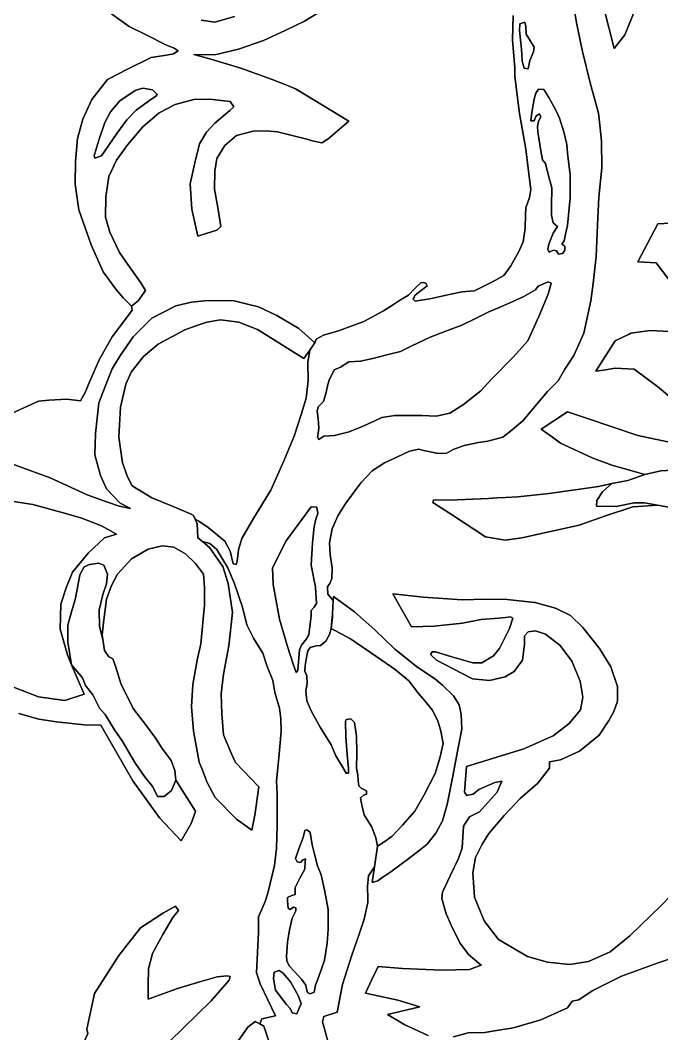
# Model space of a CAD drawing. Header units: inches. Extents: x 288635 to 1232953, y 676945 to 1655780.
# Drawn here: x 442772 to 457229, y 1114333 to 1137192 of the extents above; entities that cross this region are included whole.
import ezdxf

# ---------------------------------------------------------------- set-up
doc = ezdxf.new("R2010")
doc.units = ezdxf.units.IN
doc.header["$MEASUREMENT"] = 0
doc.layers.add('Images', color=7, linetype='Continuous')
picture_1 = doc.add_image_def('image9.jpg', size_in_pixel=(2577, 3745))

msp = doc.modelspace()

# ---------------------------------------------------------------- linework, layer by layer
at = {"color": 1, "ltscale": 3}
for points in [[(455187.6632, 1137856.3475), (455314.6634, 1137094.346), (455445.897, 1136484.7447), (455619.464, 1135782.01), (455805.7311, 1135096.2086), (455843.8311, 1134761.7746), (455869.2312, 1134461.2074), (455881.9312, 1133864.3062), (455814.1977, 1133203.9048), (455784.5643, 1132568.9036), (455754.931, 1131861.9355), (455687.1975, 1131256.5676), (455632.164, 1130862.8668), (455471.2971, 1130130.4987), (455246.9299, 1129630.9644), (455047.9629, 1129321.9304), (454891.3292, 1129059.4632), (454654.2621, 1128818.1627), (454417.1949, 1128534.5288), (454108.161, 1128166.2281), (453858.3938, 1127950.3277), (453650.9601, 1127789.4607), (453312.2927, 1127696.3272), (453096.3923, 1127666.6938), (452778.8917, 1127603.1936), (452529.1245, 1127510.0601), (452368.2575, 1127421.16), (452156.5904, 1127429.6266), (451860.2565, 1127488.8934), (451754.423, 1127514.2935), (451546.9892, 1127476.1934), (451254.8886, 1127340.7265), (450983.9547, 1127209.4929), (450700.3208, 1127027.4592), (450454.787, 1126764.992), (450299.9614, 1126559.0796), (450096.761, 1126279.679), (449928.4856, 1126016.1535), (449798.3104, 1125724.0529), (449744.3353, 1125403.3773), (449753.8603, 1125139.8517), (449798.3104, 1124835.0511), (449791.9603, 1124603.2757), (449747.5103, 1124488.9754), (449696.7102, 1124412.7753), (449703.0602, 1124250.85), (449825.1487, 1124104.7278), (449810.2792, 1123807.3371), (449778.7392, 1123476.2575), (449744.3353, 1123339.6231), (449661.7851, 1123184.0478), (449537.9598, 1123091.9726), (449439.5346, 1123082.4476), (449303.0094, 1123044.3476), (449255.3843, 1122971.3224), (449223.6342, 1122818.9221), (449195.0592, 1122637.9467), (449188.7091, 1122507.7715), (449233.1592, 1122402.9963), (449239.5092, 1122234.7209), (449204.5842, 1122063.2706), (449229.9842, 1121837.8451), (449334.7594, 1121599.7197), (449528.4348, 1121247.294), (449776.0853, 1120847.2432), (449884.0355, 1120599.5927), (450032.0806, 1120355.7538), (450114.7527, 1120210.5486), (450168.9394, 1120207.1619), (450167.2461, 1120315.5354), (450140.1527, 1120632.1894), (450106.921, 1121029.3827), (450101.6293, 1121378.6334), (450117.5043, 1121418.321), (450218.0462, 1121436.8418), (450302.713, 1121354.8208), (450347.6923, 1121045.2577), (450358.2756, 1120651.0278), (450352.984, 1120325.5896), (450382.0882, 1120169.4851), (450390.0257, 1120037.1932), (450401.3892, 1119923.5282), (450452.3617, 1119869.3412), (450576.1869, 1119809.0161), (450573.0119, 1119739.1659), (450509.5118, 1119716.9409), (450442.8367, 1119650.2658), (450452.3617, 1119564.5406), (450474.5867, 1119456.5904), (450525.3868, 1119269.265), (450693.8677, 1118989.6253), (450787.0012, 1118748.3248), (450820.1413, 1118563.8877), (450753.1821, 1118095.1738), (450617.6676, 1117893.1898), (450600.7342, 1117656.1226), (450604.1279, 1117364.2645), (450604.9675, 1117292.0552), (450524.534, 1116919.5212), (450401.7671, 1116555.4538), (450240.9001, 1116102.4862), (450037.6997, 1115446.3182), (449914.9328, 1114815.5503), (449614.3656, 1114718.1834), (449584.7322, 1114599.6499), (449639.7656, 1114392.2161), (449724.4324, 1114074.7155)], [(448421.1169, 1114028.4086), (448257.5713, 1114502.5641), (448168.5095, 1114553.0324), (448217.3628, 1114671.6167), (448522.1634, 1114739.3501), (448175.0293, 1115459.0182), (448094.5958, 1115708.7854), (448136.9293, 1116623.1872), (448141.1626, 1116966.0879), (448289.3296, 1117317.4553), (448352.8297, 1117503.7223), (448500.9967, 1118130.2569), (448543.3301, 1118507.0243), (448560.0579, 1119034.3145), (448560.0579, 1119281.965), (448560.0579, 1119732.8159), (448544.1829, 1120037.6165), (448598.158, 1120558.3176), (448652.1331, 1121152.0438), (448645.7831, 1121437.7943), (448617.208, 1121679.0948), (448512.4328, 1122031.5205), (448461.6327, 1122301.3961), (448334.6324, 1122618.8967), (448236.2072, 1122914.1723), (448026.6568, 1123253.898), (447877.4315, 1123552.3486), (447779.0063, 1123955.5744), (447594.856, 1124501.6755), (447439.2806, 1124857.2762), (447277.3553, 1125127.1517), (447197.9802, 1125250.977), (447045.5799, 1125387.5022), (446877.0858, 1125433.655), (446776.319, 1125517.1781), (446761.079, 1125837.2187), (446715.8965, 1125935.5571), (446794.7544, 1125895.5033), (447006.0246, 1125747.3363), (447381.7337, 1125445.7107), (447503.4422, 1125218.1686), (447566.9424, 1124932.418), (447635.7342, 1124916.543), (447656.9009, 1124990.6264), (447688.6509, 1125249.9186), (447762.7344, 1125503.9191), (448032.61, 1125969.5867), (448418.9024, 1126594.0047), (448719.1169, 1127268.7596), (448947.7173, 1127810.6274), (449112.8177, 1128322.8618), (449214.4179, 1128665.7624), (449260.9846, 1129067.9299), (449252.518, 1129470.0974), (449296.0002, 1129750.4139), (449412.8443, 1129916.4669), (449438.785, 1129999.2651), (449608.1187, 1130088.1653), (449946.786, 1130185.5321), (450514.0538, 1130397.1992), (450954.3214, 1130638.4997), (451161.7551, 1130765.5), (451342.5541, 1130882.7988), (451525.1169, 1130988.6324), (451678.5756, 1131155.3202), (451802.93, 1131266.4454), (451855.8468, 1131274.3829), (451911.4094, 1131258.5079), (451943.1594, 1131200.2995), (451747.3674, 1131054.7783), (451662.7005, 1130980.6948), (451625.6588, 1130901.3197), (451673.2839, 1130853.6946), (451810.0116, 1130879.7342), (452004.1901, 1130905.2003), (452474.0911, 1131011.0338), (452728.0916, 1131066.0672), (453006.7866, 1131086.5284), (453411.5999, 1131290.258), (453673.5379, 1131438.4249), (453828.7604, 1131650.2684), (453998.0941, 1131959.3024), (454108.161, 1132192.1362), (454154.7278, 1132496.9368), (454158.9611, 1132801.7374), (454163.1944, 1132958.371), (454252.0946, 1133191.2048), (454277.4947, 1133373.2385), (454222.4612, 1133847.3728), (454163.1944, 1134283.407), (454023.4942, 1135087.742), (453921.894, 1135925.9436), (453917.6606, 1136112.2107), (453866.8605, 1136751.4453), (453883.7939, 1137297.5464)]]:
    msp.add_lwpolyline(points, dxfattribs=at)
at = {"color": 1}
for points in [[(449724.4324, 1114074.7155), (449639.7656, 1114392.2161), (449584.7322, 1114599.6499), (449614.3656, 1114718.1834), (449914.9328, 1114815.5503), (450037.6997, 1115446.3182), (450240.9001, 1116102.4862), (450401.7671, 1116555.4538), (450524.534, 1116919.5212), (450604.9675, 1117292.0552), (450604.1279, 1117364.2645), (450600.7342, 1117656.1226), (450617.6676, 1117893.1898), (450753.1821, 1118095.1738), (450703.301, 1117746.0061), (450830.3013, 1117781.5661), (450921.7415, 1117852.6863), (451124.9419, 1117984.7666), (451531.3427, 1118284.4872), (451795.5032, 1118487.6876), (451942.8235, 1118609.6078), (452140.9439, 1118858.5283), (452288.2642, 1119137.9289), (452394.9444, 1119503.6896), (452521.9447, 1120143.7709), (452628.6249, 1120707.652), (452720.0651, 1121205.493), (452709.905, 1121530.6136), (452664.185, 1121754.1341), (452532.1047, 1121952.2545), (452290.0276, 1122193.052), (452110.4638, 1122348.4953), (451734.5431, 1122592.3358), (451216.5083, 1123009.776), (450764.2612, 1123440.6975), (450307.0602, 1123847.0983), (449829.5393, 1124192.539), (449825.1487, 1124104.7278), (449703.0602, 1124250.85), (449696.7102, 1124412.7753), (449747.5103, 1124488.9754), (449791.9603, 1124603.2757), (449798.3104, 1124835.0511), (449753.8603, 1125139.8517), (449744.3353, 1125403.3773), (449798.3104, 1125724.0529), (449928.4856, 1126016.1535), (450096.761, 1126279.679), (450299.9614, 1126559.0796), (450454.787, 1126764.992), (450700.3208, 1127027.4592), (450983.9547, 1127209.4929), (451254.8886, 1127340.7265), (451546.9892, 1127476.1934), (451754.423, 1127514.2935), (451860.2565, 1127488.8934), (452156.5904, 1127429.6266), (452368.2575, 1127421.16), (452529.1245, 1127510.0601), (452778.8917, 1127603.1936), (453096.3923, 1127666.6938), (453312.2927, 1127696.3272), (453650.9601, 1127789.4607), (453858.3938, 1127950.3277), (454108.161, 1128166.2281), (454417.1949, 1128534.5288), (454654.2621, 1128818.1627), (454891.3292, 1129059.4632), (455047.9629, 1129321.9304), (455246.9299, 1129630.9644), (455471.2971, 1130130.4987), (455632.164, 1130862.8668), (455687.1975, 1131256.5676), (455754.931, 1131861.9355), (455784.5643, 1132568.9036), (455814.1977, 1133203.9048), (455881.9312, 1133864.3062), (455869.2312, 1134461.2074), (455843.8311, 1134761.7746), (455805.7311, 1135096.2086), (455619.464, 1135782.01), (455445.897, 1136484.7447), (455314.6634, 1137094.346), (455187.6632, 1137856.3475)], [(444616.4167, 1137484.9144), (445226.018, 1137053.1135), (445607.0187, 1136860.0731), (446048.9796, 1136636.5527), (446241.2545, 1136564.4496), (446333.4602, 1136499.3924), (446226.78, 1136433.3523), (446068.7038, 1136408.0601), (445718.779, 1136352.0721), (445139.6578, 1136067.5915), (445014.5678, 1136001.088), (444738.337, 1135854.2311), (444382.7363, 1135402.1102), (444184.6159, 1134960.1493), (444057.6156, 1134523.2684), (444030.3306, 1134178.7951), (444016.9755, 1134010.1874), (444011.8955, 1133497.1064), (444093.1757, 1132917.9852), (444367.4962, 1132125.5036), (444389.4216, 1132077.1864), (444490.8803, 1131853.6017), (444641.8168, 1131520.9824), (444925.0408, 1131124.4689), (445092.7875, 1130929.4744), (445281.8981, 1130743.7409), (445292.0581, 1130652.3007), (445073.6177, 1130362.7401), (444845.0172, 1130052.8595), (444560.5366, 1129544.8585), (444337.0162, 1129052.0975), (444230.336, 1128798.097), (444128.7358, 1128610.1366), (443823.8806, 1128644.2418), (443412.3998, 1128623.9218), (443178.7193, 1128603.6017), (442426.8778, 1128253.081)], [(449617.8984, 1137445.8971), (449175.9375, 1137171.5765), (448739.0567, 1136958.2161), (448256.4557, 1136734.6956), (447692.5746, 1136536.5752), (447154.0935, 1136409.575), (446680.5574, 1136423.3673), (447066.04, 1136316.4415), (447741.6813, 1136108.1611), (448447.8027, 1135859.2406), (448760.2479, 1135731.8358), (448971.0438, 1135645.8801), (449163.8218, 1135528.7492), (450175.0062, 1134914.3587), (449702.5653, 1134513.0379), (449570.485, 1134426.6777), (449352.0446, 1134472.3978), (449228.9492, 1134508.9206), (448569.723, 1134675.5982), (448305.5625, 1134700.9982), (448021.0819, 1134690.8382), (447645.1611, 1134594.318), (447381.0006, 1134370.7976), (447203.2003, 1134071.077), (447157.4802, 1133786.5964), (447147.3201, 1133385.2756), (447223.5203, 1132968.7148), (447289.5604, 1132541.9939), (447198.1202, 1132455.6338), (446959.3598, 1132379.4336), (446776.4794, 1132323.5535), (446639.3191, 1132928.0747), (446603.7591, 1133502.1158), (446705.3593, 1133979.6368), (446812.0395, 1134401.2776), (446969.5198, 1134665.4382), (447157.4802, 1134868.6386), (447497.8408, 1135153.1191), (447584.201, 1135239.4793), (447502.9209, 1135356.3196), (447233.6803, 1135391.8796), (447045.7199, 1135412.1997), (446679.9592, 1135402.0396), (446263.3984, 1135290.2794), (445902.7177, 1135102.319), (445531.8769, 1134787.3584), (445196.5962, 1134391.1176), (444937.5157, 1134035.5169), (444764.7954, 1133669.7562), (444698.7552, 1133212.5553), (444688.5952, 1132750.2743), (444790.1954, 1132414.9937), (445008.6359, 1131952.7127), (445140.7161, 1131754.5924), (445486.1568, 1131266.9114), (445592.837, 1131094.191), (445425.1967, 1130860.5106), (445281.8981, 1130743.7409), (445092.7875, 1130929.4744), (444925.0408, 1131124.4689), (444641.8168, 1131520.9824), (444490.8803, 1131853.6017), (444389.4216, 1132077.1864), (444367.4962, 1132125.5036), (444093.1757, 1132917.9852), (444011.8955, 1133497.1064), (444016.9755, 1134010.1874), (444030.3306, 1134178.7951), (444057.6156, 1134523.2684), (444184.6159, 1134960.1493), (444382.7363, 1135402.1102), (444738.337, 1135854.2311), (445014.5678, 1136001.088), (445139.6578, 1136067.5915), (445718.779, 1136352.0721), (446068.7038, 1136408.0601), (446226.78, 1136433.3523), (446333.4602, 1136499.3924), (446241.2545, 1136564.4496), (446048.9796, 1136636.5527), (445607.0187, 1136860.0731), (445226.018, 1137053.1135), (444616.4167, 1137484.9144)], [(456710.0993, 1137638.107), (456395.1386, 1136865.9454), (456157.2601, 1136553.7761), (455927.7777, 1137475.5466)], [(455927.7777, 1137475.5466), (456157.2601, 1136553.7761), (456395.1386, 1136865.9454), (456710.0993, 1137638.107)], [(442426.8778, 1128253.081), (443178.7193, 1128603.6017), (443412.3998, 1128623.9218), (443823.8806, 1128644.2418), (444128.7358, 1128610.1366), (444230.336, 1128798.097), (444337.0162, 1129052.0975), (444560.5366, 1129544.8585), (444845.0172, 1130052.8595), (445073.6177, 1130362.7401), (445292.0581, 1130652.3007), (445281.8981, 1130743.7409), (445425.1967, 1130860.5106), (445592.837, 1131094.191), (445486.1568, 1131266.9114), (445140.7161, 1131754.5924), (445008.6359, 1131952.7127), (444790.1954, 1132414.9937), (444688.5952, 1132750.2743), (444698.7552, 1133212.5553), (444764.7954, 1133669.7562), (444937.5157, 1134035.5169), (445196.5962, 1134391.1176), (445531.8769, 1134787.3584), (445902.7177, 1135102.319), (446263.3984, 1135290.2794), (446679.9592, 1135402.0396), (447045.7199, 1135412.1997), (447233.6803, 1135391.8796), (447502.9209, 1135356.3196), (447584.201, 1135239.4793), (447497.8408, 1135153.1191), (447157.4802, 1134868.6386), (446969.5198, 1134665.4382), (446812.0395, 1134401.2776), (446705.3593, 1133979.6368), (446603.7591, 1133502.1158), (446639.3191, 1132928.0747), (446776.4794, 1132323.5535), (446959.3598, 1132379.4336), (447198.1202, 1132455.6338), (447289.5604, 1132541.9939), (447223.5203, 1132968.7148), (447147.3201, 1133385.2756), (447157.4802, 1133786.5964), (447203.2003, 1134071.077), (447381.0006, 1134370.7976), (447645.1611, 1134594.318), (448021.0819, 1134690.8382), (448305.5625, 1134700.9982), (448569.723, 1134675.5982), (449228.9492, 1134508.9206), (449352.0446, 1134472.3978), (449570.485, 1134426.6777), (449702.5653, 1134513.0379), (450175.0062, 1134914.3587), (449163.8218, 1135528.7492), (448971.0438, 1135645.8801), (448760.2479, 1135731.8358), (448447.8027, 1135859.2406), (447741.6813, 1136108.1611), (447066.04, 1136316.4415), (446680.5574, 1136423.3673), (447154.0935, 1136409.575), (447692.5746, 1136536.5752), (448256.4557, 1136734.6956), (448739.0567, 1136958.2161), (449175.9375, 1137171.5765), (449617.8984, 1137445.8971)], [(453883.7939, 1137297.5464), (453866.8605, 1136751.4453), (453917.6606, 1136112.2107), (453921.894, 1135925.9436), (454023.4942, 1135087.742), (454163.1944, 1134283.407), (454222.4612, 1133847.3728), (454277.4947, 1133373.2385), (454252.0946, 1133191.2048), (454163.1944, 1132958.371), (454158.9611, 1132801.7374), (454154.7278, 1132496.9368), (454108.161, 1132192.1362), (453998.0941, 1131959.3024), (453828.7604, 1131650.2684), (453673.5379, 1131438.4249), (453411.5999, 1131290.258), (453006.7866, 1131086.5284), (452728.0916, 1131066.0672), (452474.0911, 1131011.0338), (452004.1901, 1130905.2003), (451810.0116, 1130879.7342), (451673.2839, 1130853.6946), (451625.6588, 1130901.3197), (451662.7005, 1130980.6948), (451747.3674, 1131054.7783), (451943.1594, 1131200.2995), (451911.4094, 1131258.5079), (451855.8468, 1131274.3829), (451802.93, 1131266.4454), (451678.5756, 1131155.3202), (451525.1169, 1130988.6324), (451342.5541, 1130882.7988), (451161.7551, 1130765.5), (450954.3214, 1130638.4997), (450514.0538, 1130397.1992), (449946.786, 1130185.5321), (449608.1187, 1130088.1653), (449438.785, 1129999.2651), (449412.8443, 1129916.4669), (449047.0836, 1130241.5875), (448554.3226, 1130531.1481), (448142.8417, 1130729.2685), (447982.6827, 1130768.9409), (447589.1206, 1130866.4288), (446999.8395, 1130871.5088), (446634.0787, 1130830.8687), (446278.478, 1130749.5885), (445739.9969, 1130475.268), (445313.2761, 1130053.6271), (445028.7955, 1129637.0663), (444840.8351, 1129327.1857), (444734.1549, 1129063.0252), (444541.1145, 1128565.1842), (444464.9144, 1127874.3028), (444454.7544, 1127391.7018), (444581.7546, 1126924.3409), (444713.8349, 1126619.5403), (445023.7155, 1126299.4996), (445255.4127, 1126178.4638), (445002.443, 1126231.237), (444758.6025, 1126312.5172), (444276.0015, 1126490.3175), (443442.8798, 1126871.3183), (442497.998, 1127216.759)], [(446849.2929, 1137191.8966), (447159.1735, 1137146.1765), (447601.1344, 1137278.2567)], [(447601.1344, 1137278.2567), (447159.1735, 1137146.1765), (446849.2929, 1137191.8966)], [(457512.2707, 1131187.4997), (457107.1859, 1131718.7329), (456689.7792, 1131745.2952), (457141.9001, 1132598.7369), (457863.2616, 1132639.377)], [(457863.2616, 1132639.377), (457141.9001, 1132598.7369), (456689.7792, 1131745.2952), (457107.1859, 1131718.7329), (457512.2707, 1131187.4997)], [(442497.998, 1127216.759), (443442.8798, 1126871.3183), (444276.0015, 1126490.3175), (444758.6025, 1126312.5172), (445002.443, 1126231.237), (445255.4127, 1126178.4638), (445023.7155, 1126299.4996), (444713.8349, 1126619.5403), (444581.7546, 1126924.3409), (444454.7544, 1127391.7018), (444464.9144, 1127874.3028), (444541.1145, 1128565.1842), (444734.1549, 1129063.0252), (444840.8351, 1129327.1857), (445028.7955, 1129637.0663), (445313.2761, 1130053.6271), (445739.9969, 1130475.268), (446278.478, 1130749.5885), (446634.0787, 1130830.8687), (446999.8395, 1130871.5088), (447589.1206, 1130866.4288), (447982.6827, 1130768.9409), (448142.8417, 1130729.2685), (448554.3226, 1130531.1481), (449047.0836, 1130241.5875), (449412.8443, 1129916.4669), (449296.0002, 1129750.4139), (449165.4367, 1129564.8635), (448117.4417, 1130216.1875), (447980.9089, 1130269.4686), (447700.8809, 1130378.7478), (447284.32, 1130434.6279), (446974.4394, 1130383.8278), (446725.5189, 1130302.5476), (446481.6784, 1130206.0275), (445877.1572, 1129885.9868), (445552.0366, 1129606.5863), (445272.636, 1129256.0656), (445150.7158, 1128986.825), (445033.8755, 1128463.584), (444993.2354, 1127787.9426), (445074.5156, 1127208.8215), (445186.2758, 1126893.8608), (445292.956, 1126690.6604), (445734.9169, 1126416.3399), (446217.5179, 1126223.2995), (446621.6441, 1126048.1781), (446674.7188, 1126025.1791), (446715.8965, 1125935.5571), (446761.079, 1125837.2187), (446776.319, 1125517.1781), (446877.0858, 1125433.655), (447038.7509, 1125299.6549), (447333.3915, 1124872.934), (447460.3918, 1124486.8532), (447558.2927, 1123836.8199), (447475.6318, 1123079.6904), (447353.7116, 1122439.6091), (447297.8314, 1122002.7283), (447313.0715, 1121550.6074), (447348.6315, 1121073.0864), (447534.7443, 1120649.163), (447622.9521, 1120448.2452), (448151.2732, 1119899.6041), (448059.833, 1119259.5228), (447988.7128, 1118924.2421), (447648.3521, 1119173.1626), (447165.7512, 1119660.8436), (446982.8708, 1120001.2043), (446859.9869, 1120317.1915), (446805.0705, 1120458.4052), (446678.0702, 1121154.3666), (446632.3501, 1121708.0877), (446662.8302, 1122211.0087), (446759.3504, 1122759.6498), (446840.6305, 1123130.4905), (446920.9298, 1123999.1798), (446926.9907, 1124105.8525), (446921.9107, 1124395.4131), (446901.5907, 1124695.1337), (446723.7903, 1124938.9741), (446495.1898, 1125157.4146), (446231.0293, 1125304.7349), (445971.9488, 1125335.2149), (445656.9882, 1125259.0148), (445281.0674, 1125040.5743), (444966.1068, 1124700.2137), (444823.8665, 1124441.1331), (444717.1863, 1124131.2525), (444651.1462, 1123668.9716), (444620.6661, 1123328.6109), (444634.6821, 1123226.186), (444558.0076, 1123516.5907), (444552.9276, 1123887.4315), (444629.1277, 1124243.0322), (444715.4879, 1124476.7126), (444740.888, 1124695.1531), (444654.5278, 1124903.4335), (444542.7676, 1124944.0736), (444334.4871, 1124918.6735), (444212.5669, 1124862.7934), (444116.0467, 1124684.9931), (444050.0066, 1124354.7924), (444009.3665, 1124126.1919), (443928.0863, 1123851.8714), (443841.7262, 1123547.0708), (443846.8062, 1123160.99), (443929.439, 1122650.0144), (443929.439, 1122650.0144), (443833.2645, 1122876.49), (443670.7042, 1123460.6912), (443685.9442, 1124024.5723), (443807.8645, 1124390.333), (443945.0247, 1124740.8537), (444300.6254, 1125172.6546), (444666.3862, 1125518.0953), (444941.4828, 1125601.3157), (444601.1222, 1125789.2761), (444133.7612, 1125967.0765), (443686.7203, 1126094.0767), (443056.7991, 1126271.8771), (442477.6779, 1126358.2373)], [(457731.7105, 1128426.7785), (457130.1757, 1128932.4847), (456605.6416, 1129320.0137), (456178.074, 1129341.1804), (455916.3741, 1129300.1294), (455746.2732, 1129273.4469), (456182.3074, 1129963.4816), (456492.27, 1130112.8612), (456533.6747, 1130132.8153), (456965.4756, 1130196.3154), (457405.7432, 1130175.1487)], [(457405.7432, 1130175.1487), (456965.4756, 1130196.3154), (456533.6747, 1130132.8153), (456492.27, 1130112.8612), (456182.3074, 1129963.4816), (455746.2732, 1129273.4469), (455916.3741, 1129300.1294), (456178.074, 1129341.1804), (456605.6416, 1129320.0137), (457130.1757, 1128932.4847), (457731.7105, 1128426.7785)], [(457902.4522, 1127569.0786), (456688.3298, 1127823.0791), (455530.9197, 1128213.8446), (455108.4466, 1128356.4802), (454509.0054, 1127970.3994), (454764.0261, 1127786.5473), (454945.8863, 1127655.4388), (455662.1678, 1127320.1581), (456104.1286, 1127157.5978), (456688.3298, 1126995.0375), (456850.8901, 1126949.3174), (456461.6241, 1126814.4675), (456106.2108, 1126740.0787), (455806.3028, 1126677.3073), (454688.7006, 1126514.7469), (453987.6592, 1126443.6268), (453708.7959, 1126428.7257), (453521.2547, 1126418.7044), (453322.1779, 1126408.0667), (452448.4161, 1126367.4266), (452086.7162, 1126372.3144), (452072.4954, 1126311.5465), (452448.4161, 1126072.7861), (453256.1377, 1125539.385), (453698.0986, 1125463.1848), (454079.0994, 1125519.0649), (455369.422, 1125803.5455), (455958.7031, 1126016.9059), (456578.4644, 1126220.1063), (457137.2655, 1126255.6664), (457551.3117, 1126178.3171)], [(457465.5714, 1127040.7576), (457211.5708, 1127025.5175), (456850.8901, 1126949.3174), (456688.3298, 1126995.0375), (456104.1286, 1127157.5978), (455662.1678, 1127320.1581), (454945.8863, 1127655.4388), (454764.0261, 1127786.5473), (454509.0054, 1127970.3994), (455108.4466, 1128356.4802), (455530.9197, 1128213.8446), (456688.3298, 1127823.0791), (457902.4522, 1127569.0786)], [(457551.3117, 1126178.3171), (457137.2655, 1126255.6664), (456843.5712, 1126303.5231), (456609.8907, 1126308.6031), (456203.4899, 1126227.323), (455761.529, 1126232.403), (455766.609, 1126359.4032), (455893.6093, 1126552.4436), (456106.2108, 1126740.0787), (456461.6241, 1126814.4675), (456850.8901, 1126949.3174), (457211.5708, 1127025.5175), (457465.5714, 1127040.7576)], [(442477.6779, 1126358.2373), (443056.7991, 1126271.8771), (443686.7203, 1126094.0767), (444133.7612, 1125967.0765), (444601.1222, 1125789.2761), (444941.4828, 1125601.3157), (444666.3862, 1125518.0953), (444300.6254, 1125172.6546), (443945.0247, 1124740.8537), (443807.8645, 1124390.333), (443685.9442, 1124024.5723), (443670.7042, 1123460.6912), (443833.2645, 1122876.49), (443929.439, 1122650.0144), (444209.9614, 1121989.4285), (444209.9614, 1121989.4285), (443778.1605, 1121852.2682), (443183.7993, 1121933.5484), (442579.2781, 1122162.1489)], [(442736.7584, 1121557.6277), (443188.8793, 1121430.6274), (443590.2001, 1121369.6673), (444215.0414, 1121298.5471), (444585.8821, 1121293.4671), (445311.5475, 1120036.7643), (445905.9087, 1119203.6427), (446398.6696, 1118685.4816), (446632.3501, 1119086.8024), (446723.7903, 1119356.043), (446281.0139, 1120054.4429), (446254.731, 1120270.4642), (446173.4508, 1120499.0647), (445970.2504, 1120768.3052), (445822.9301, 1120991.8257), (445594.3297, 1121306.7863), (445314.9291, 1121667.467), (445035.5285, 1122231.3482), (444923.7683, 1122602.1889), (444857.7282, 1122790.1493), (444766.288, 1122830.7894), (444668.3702, 1122980.0039), (444634.6821, 1123226.186), (444620.6661, 1123328.6109), (444651.1462, 1123668.9716), (444717.1863, 1124131.2525), (444823.8665, 1124441.1331), (444966.1068, 1124700.2137), (445281.0674, 1125040.5743), (445656.9882, 1125259.0148), (445971.9488, 1125335.2149), (446231.0293, 1125304.7349), (446495.1898, 1125157.4146), (446723.7903, 1124938.9741), (446901.5907, 1124695.1337), (446921.9107, 1124395.4131), (446926.9907, 1124105.8525), (446920.9298, 1123999.1798), (446840.6305, 1123130.4905), (446759.3504, 1122759.6498), (446662.8302, 1122211.0087), (446632.3501, 1121708.0877), (446678.0702, 1121154.3666), (446805.0705, 1120458.4052), (446859.9869, 1120317.1915), (446982.8708, 1120001.2043), (447165.7512, 1119660.8436), (447648.3521, 1119173.1626), (447988.7128, 1118924.2421), (448059.833, 1119259.5228), (448151.2732, 1119899.6041), (447622.9521, 1120448.2452), (447534.7443, 1120649.163), (447348.6315, 1121073.0864), (447313.0715, 1121550.6074), (447297.8314, 1122002.7283), (447353.7116, 1122439.6091), (447475.6318, 1123079.6904), (447558.2927, 1123836.8199), (447460.3918, 1124486.8532), (447333.3915, 1124872.934), (447038.7509, 1125299.6549), (446877.0858, 1125433.655), (447045.5799, 1125387.5022), (447197.9802, 1125250.977), (447277.3553, 1125127.1517), (447439.2806, 1124857.2762), (447594.856, 1124501.6755), (447779.0063, 1123955.5744), (447877.4315, 1123552.3486), (448026.6568, 1123253.898), (448236.2072, 1122914.1723), (448334.6324, 1122618.8967), (448461.6327, 1122301.3961), (448512.4328, 1122031.5205), (448617.208, 1121679.0948), (448645.7831, 1121437.7943), (448652.1331, 1121152.0438), (448598.158, 1120558.3176), (448544.1829, 1120037.6165), (448560.0579, 1119732.8159), (448560.0579, 1119281.965), (448560.0579, 1119034.3145), (448560.0579, 1119034.3145), (448543.3301, 1118507.0243), (448500.9967, 1118130.2569), (448352.8297, 1117503.7223), (448289.3296, 1117317.4553), (448141.1626, 1116966.0879), (448136.9293, 1116623.1872), (448094.5958, 1115708.7854), (448175.0293, 1115459.0182), (448522.1634, 1114739.3501), (448217.3628, 1114671.6167), (448168.5095, 1114553.0324), (448067.0709, 1114610.5143), (447901.9706, 1114477.1641), (447273.3193, 1113588.1623)], [(451961.4304, 1114293.5036), (451436.4961, 1114530.5707), (451047.0286, 1114767.6379), (451775.1634, 1114936.9715), (451284.0957, 1115089.3718), (450555.961, 1115250.2388), (450691.4279, 1115555.0394), (450835.3615, 1115848.5511), (451389.9293, 1115806.2177), (452278.9311, 1115768.1176), (452896.999, 1115785.051), (453157.9841, 1115877.1417), (452875.137, 1116121.0461), (452682.0966, 1116380.1267), (452483.9762, 1116781.4475), (452367.136, 1117035.448), (452270.6158, 1117380.8887), (452288.5413, 1117529.2827), (452463.6561, 1117893.9697), (452646.5365, 1118285.1305), (452727.8167, 1118528.971), (452764.4193, 1119014.6592), (452895.457, 1119224.9324), (453118.9775, 1119336.6926), (453520.2983, 1119783.7335), (453626.9785, 1120032.654), (453467.7805, 1120002.3767), (453107.0997, 1119839.8163), (452980.0995, 1119738.2161), (452832.7792, 1119707.7361), (452787.0591, 1119778.8562), (452827.6992, 1120357.9774), (454118.0218, 1120759.2982), (454783.5031, 1121048.8588), (455139.1038, 1121328.2593), (455398.1843, 1121638.1399), (455454.0644, 1121922.6205), (455393.1043, 1122288.3812), (455205.1439, 1122735.4221), (454940.9834, 1123091.0228), (454605.7027, 1123345.0233), (454387.2623, 1123421.2235), (454219.622, 1123400.9035), (454133.2618, 1123304.3833), (454133.2618, 1123121.5029), (454087.5417, 1122755.7422), (453904.6613, 1122501.7417), (453701.4609, 1122379.8214), (453350.9402, 1122303.6213), (452964.8594, 1122334.1013), (452527.9786, 1122562.7018), (452152.0578, 1122760.8222), (452014.8975, 1122882.7424), (452055.5376, 1122943.7025), (452131.7378, 1122943.7025), (452497.4985, 1122831.9423), (452975.0195, 1122699.8621), (453173.1399, 1122699.8621), (453437.3004, 1122857.3424), (453574.4607, 1123019.9027), (453800.7633, 1123470.8379), (453874.1813, 1123705.7041), (453818.3012, 1123736.1841), (453706.5409, 1123720.9441), (453554.1406, 1123705.7041), (453157.8998, 1123675.224), (452741.339, 1123593.9438), (452101.2577, 1123527.9037), (451588.1767, 1123512.6637), (451166.5358, 1124254.3452), (451852.3372, 1124183.225), (451852.3372, 1124183.225), (452731.179, 1124117.1849), (453254.42, 1124132.4249), (453747.181, 1124127.3449), (454360.9639, 1124059.1468), (454387.2623, 1124056.2248), (454431.3753, 1124044.194), (454834.3032, 1123934.3045), (455169.5839, 1123766.6642), (455454.0644, 1123497.4237), (455829.9852, 1123019.9027), (456083.9857, 1122608.4219), (456231.306, 1122161.381), (456231.306, 1121831.1803), (456150.0258, 1121602.5799), (456038.2656, 1121399.3795), (455819.8252, 1121064.0988), (455372.7843, 1120703.4181), (454951.1434, 1120510.3777), (454698.8606, 1120464.4548), (454698.8606, 1120322.2145), (454439.7801, 1119981.8539), (454038.4593, 1119636.4132), (453677.7786, 1119255.4124), (453332.3379, 1118849.0116), (453185.0176, 1118610.2511), (453032.6173, 1118310.5305), (452971.6572, 1117965.0898), (453007.2172, 1117416.4487), (453230.7377, 1116877.9677), (453550.7783, 1116461.4068), (454201.0196, 1116075.3261), (454653.1405, 1115948.3258), (455150.9815, 1115897.5257), (455577.7024, 1115958.4858), (456065.3834, 1116182.0063), (456507.3442, 1116537.607), (457218.5457, 1117228.4884), (457619.8665, 1117645.0492)], [(457619.8665, 1117645.0492), (457218.5457, 1117228.4884), (456507.3442, 1116537.607), (456065.3834, 1116182.0063), (455577.7024, 1115958.4858), (455150.9815, 1115897.5257), (454653.1405, 1115948.3258), (454201.0196, 1116075.3261), (453550.7783, 1116461.4068), (453230.7377, 1116877.9677), (453007.2172, 1117416.4487), (452971.6572, 1117965.0898), (453032.6173, 1118310.5305), (453185.0176, 1118610.2511), (453332.3379, 1118849.0116), (453677.7786, 1119255.4124), (454038.4593, 1119636.4132), (454439.7801, 1119981.8539), (454698.8606, 1120322.2145), (454698.8606, 1120464.4548), (454951.1434, 1120510.3777), (455372.7843, 1120703.4181), (455819.8252, 1121064.0988), (456038.2656, 1121399.3795), (456150.0258, 1121602.5799), (456231.306, 1121831.1803), (456231.306, 1122161.381), (456083.9857, 1122608.4219), (455829.9852, 1123019.9027), (455454.0644, 1123497.4237), (455169.5839, 1123766.6642), (454834.3032, 1123934.3045), (454431.3753, 1124044.194), (454387.2623, 1124056.2248), (454360.9639, 1124059.1468), (453747.181, 1124127.3449), (453254.42, 1124132.4249), (452731.179, 1124117.1849), (451852.3372, 1124183.225), (451166.5358, 1124254.3452), (451588.1767, 1123512.6637), (452101.2577, 1123527.9037), (452741.339, 1123593.9438), (453157.8998, 1123675.224), (453554.1406, 1123705.7041), (453706.5409, 1123720.9441), (453818.3012, 1123736.1841), (453874.1813, 1123705.7041), (453800.7633, 1123470.8379), (453574.4607, 1123019.9027), (453437.3004, 1122857.3424), (453173.1399, 1122699.8621), (452975.0195, 1122699.8621), (452497.4985, 1122831.9423), (452131.7378, 1122943.7025), (452055.5376, 1122943.7025), (452014.8975, 1122882.7424), (452152.0578, 1122760.8222), (452527.9786, 1122562.7018), (452964.8594, 1122334.1013), (453350.9402, 1122303.6213), (453701.4609, 1122379.8214), (453904.6613, 1122501.7417), (454087.5417, 1122755.7422), (454133.2618, 1123121.5029), (454133.2618, 1123304.3833), (454219.622, 1123400.9035), (454387.2623, 1123421.2235), (454605.7027, 1123345.0233), (454940.9834, 1123091.0228), (455205.1439, 1122735.4221), (455393.1043, 1122288.3812), (455454.0644, 1121922.6205), (455398.1843, 1121638.1399), (455139.1038, 1121328.2593), (454783.5031, 1121048.8588), (454118.0218, 1120759.2982), (452827.6992, 1120357.9774), (452787.0591, 1119778.8562), (452832.7792, 1119707.7361), (452980.0995, 1119738.2161), (453107.0997, 1119839.8163), (453467.7805, 1120002.3767), (453626.9785, 1120032.654), (453520.2983, 1119783.7335), (453118.9775, 1119336.6926), (452895.457, 1119224.9324), (452764.4193, 1119014.6592), (452727.8167, 1118528.971), (452646.5365, 1118285.1305), (452463.6561, 1117893.9697), (452288.5413, 1117529.2827), (452270.6158, 1117380.8887), (452367.136, 1117035.448), (452483.9762, 1116781.4475), (452682.0966, 1116380.1267), (452875.137, 1116121.0461), (453157.9841, 1115877.1417), (452896.999, 1115785.051), (452278.9311, 1115768.1176), (451389.9293, 1115806.2177), (450835.3615, 1115848.5511), (450691.4279, 1115555.0394), (450555.961, 1115250.2388), (451284.0957, 1115089.3718), (451775.1634, 1114936.9715), (451047.0286, 1114767.6379), (451436.4961, 1114530.5707), (451961.4304, 1114293.5036)], [(442579.2781, 1122162.1489), (443183.7993, 1121933.5484), (443778.1605, 1121852.2682), (444209.9614, 1121989.4285), (443929.439, 1122650.0144), (444177.0068, 1122363.4284), (444237.9669, 1122185.6281), (444405.6073, 1121977.3476), (444558.0076, 1121677.627), (444685.0078, 1121535.3868), (444893.2883, 1121184.8661), (445071.0886, 1120941.0256), (445370.8092, 1120427.9445), (445574.0096, 1120133.304), (445761.97, 1119899.6235), (445863.5702, 1119681.1831), (446015.9705, 1119681.1831), (446178.5308, 1119818.3433), (446281.0139, 1120054.4429), (446723.7903, 1119356.043), (446632.3501, 1119086.8024), (446398.6696, 1118685.4816), (445905.9087, 1119203.6427), (445311.5475, 1120036.7643), (444585.8821, 1121293.4671), (444215.0414, 1121298.5471), (443590.2001, 1121369.6673), (443188.8793, 1121430.6274), (442736.7584, 1121557.6277)], [(444207.1099, 1114132.57), (444293.47, 1114340.8505), (444272.678, 1114437.2821), (444442.0116, 1115236.3254), (444633.01, 1115533.8421), (444992.3461, 1116093.5771), (445484.472, 1116723.2867), (445997.7647, 1117056.6624), (446267.6403, 1117210.121), (446336.4321, 1117114.8708), (446209.4318, 1116950.8288), (445987.1814, 1116569.8281), (445749.0559, 1116141.2022), (445659.0974, 1115797.2432), (445656.2504, 1115427.1326), (445656.2504, 1115427.1326), (445653.8057, 1115109.3251), (446315.3141, 1115351.7725), (446843.6351, 1115514.3328), (447209.3959, 1115615.933), (447437.9963, 1115636.253), (447504.0365, 1115626.093), (447479.6036, 1115537.179), (447072.2356, 1115077.4519), (446132.4337, 1114157.9701)], [(446132.4337, 1114157.9701), (447072.2356, 1115077.4519), (447479.6036, 1115537.179), (447504.0365, 1115626.093), (447437.9963, 1115636.253), (447209.3959, 1115615.933), (446843.6351, 1115514.3328), (446315.3141, 1115351.7725), (445653.8057, 1115109.3251), (445656.2504, 1115427.1326), (445659.0974, 1115797.2432), (445749.0559, 1116141.2022), (445987.1814, 1116569.8281), (446209.4318, 1116950.8288), (446336.4321, 1117114.8708), (446267.6403, 1117210.121), (445997.7647, 1117056.6624), (445484.472, 1116723.2867), (444992.3461, 1116093.5771), (444633.01, 1115533.8421), (444442.0116, 1115236.3254), (444272.678, 1114437.2821), (444293.47, 1114340.8505), (444207.1099, 1114132.57)], [(459622.7405, 1113931.8498), (458840.419, 1114439.8508), (458240.9778, 1114866.5716), (458169.8576, 1115145.9722), (458190.1777, 1115267.8925), (457951.4172, 1115572.6931), (457550.0964, 1116065.454), (457152.5055, 1115933.0858), (456319.3839, 1115628.2852), (455658.9825, 1115298.0845), (455364.342, 1115099.9641), (455210.4448, 1115065.2131), (455102.5701, 1114920.0382), (454501.4355, 1114649.1043), (453908.7677, 1114471.3039), (453846.1504, 1114460.9998), (453505.3904, 1114404.9253), (453239.8997, 1114361.237), (452867.3656, 1114352.7704), (452537.1649, 1114259.6368)], [(452537.1649, 1114259.6368), (452867.3656, 1114352.7704), (453239.8997, 1114361.237), (453505.3904, 1114404.9253), (453846.1504, 1114460.9998), (453908.7677, 1114471.3039), (454501.4355, 1114649.1043), (455102.5701, 1114920.0382), (455210.4448, 1115065.2131), (455364.342, 1115099.9641), (455658.9825, 1115298.0845), (456319.3839, 1115628.2852), (457152.5055, 1115933.0858), (457550.0964, 1116065.454), (457951.4172, 1115572.6931), (458190.1777, 1115267.8925), (458169.8576, 1115145.9722), (458240.9778, 1114866.5716), (458840.419, 1114439.8508), (459622.7405, 1113931.8498)], [(447273.3193, 1113588.1623), (447901.9706, 1114477.1641), (448067.0709, 1114610.5143), (448168.5095, 1114553.0324), (448257.5713, 1114502.5641), (448421.1169, 1114028.4086)]]:
    msp.add_lwpolyline(points, dxfattribs=at)
for points in [[(454132.2101, 1136109.5457), (454218.5703, 1136094.3057), (454254.1303, 1136287.3461), (454340.4905, 1136480.3865), (454355.7305, 1136581.9867), (454269.0433, 1136722.8534), (454171.8908, 1136880.7262), (454167.7702, 1137049.3476), (454142.3701, 1137145.8678), (454030.6099, 1137110.3077), (454025.5299, 1136962.9874), (454066.17, 1136541.3466), (454081.41, 1136267.0261), (454132.2101, 1136109.5457)], [(454254.1303, 1136287.3461), (454218.5703, 1136094.3057), (454132.2101, 1136109.5457), (454081.41, 1136267.0261), (454066.17, 1136541.3466), (454025.5299, 1136962.9874), (454030.6099, 1137110.3077), (454142.3701, 1137145.8678), (454167.7702, 1137049.3476), (454171.8908, 1136880.7262), (454269.0433, 1136722.8534), (454355.7305, 1136581.9867), (454340.4905, 1136480.3865), (454254.1303, 1136287.3461)], [(444437.8033, 1134143.7108), (444450.5033, 1134080.2107), (444599.7286, 1134137.3608), (444945.8043, 1134635.8368), (445171.2297, 1134946.9875), (445380.7801, 1135162.8879), (445663.3557, 1135366.0883), (445825.281, 1135480.3885), (445860.2061, 1135515.3136), (445752.2559, 1135623.2638), (445536.3555, 1135658.1889), (445361.7301, 1135604.2138), (445015.6544, 1135372.4383), (444802.929, 1135124.7878), (444679.1037, 1134883.4873), (444539.4035, 1134486.6115), (444475.9033, 1134264.3611), (444437.8033, 1134143.7108)], [(444599.7286, 1134137.3608), (444450.5033, 1134080.2107), (444437.8033, 1134143.7108), (444475.9033, 1134264.3611), (444539.4035, 1134486.6115), (444679.1037, 1134883.4873), (444802.929, 1135124.7878), (445015.6544, 1135372.4383), (445361.7301, 1135604.2138), (445536.3555, 1135658.1889), (445752.2559, 1135623.2638), (445860.2061, 1135515.3136), (445825.281, 1135480.3885), (445663.3557, 1135366.0883), (445380.7801, 1135162.8879), (445171.2297, 1134946.9875), (444945.8043, 1134635.8368), (444599.7286, 1134137.3608)], [(454299.8504, 1135108.7837), (454279.5304, 1134925.9034), (454350.6505, 1134925.9034), (454401.4506, 1135037.6636), (454472.5708, 1135083.3837), (454503.0508, 1135017.3436), (454452.2507, 1134915.7434), (454426.8507, 1134793.8231), (454437.0107, 1134671.9029), (454503.0508, 1134245.182), (454543.6909, 1134047.0616), (454609.731, 1133960.7014), (454670.6912, 1133711.7809), (454751.9713, 1133412.0603), (454746.8913, 1133000.5795), (454741.8113, 1132797.3791), (454782.4514, 1132619.5788), (454878.9716, 1132543.3786), (454782.4514, 1132390.9783), (454685.9312, 1132142.0578), (454660.5311, 1132025.2176), (454691.0112, 1131964.2574), (454792.6114, 1132009.9775), (454858.6515, 1131989.6575), (454899.2916, 1131918.5374), (454995.8118, 1131933.7774), (455041.5319, 1131999.8175), (455041.5319, 1132096.3377), (454975.4918, 1132142.0578), (455031.3719, 1132218.258), (455056.7719, 1132370.6583), (455102.492, 1132563.6986), (455163.4521, 1133183.4599), (455163.4521, 1133706.7009), (455102.492, 1134194.3819), (455092.332, 1134387.4223), (455026.2919, 1134676.9829), (454924.6917, 1134981.7835), (454843.4115, 1135164.6638), (454680.8512, 1135449.1444), (454569.091, 1135632.0248), (454452.2507, 1135637.1048), (454391.2906, 1135545.6646), (454350.6505, 1135413.5843), (454299.8504, 1135108.7837)], [(454843.4115, 1135164.6638), (454924.6917, 1134981.7835), (455026.2919, 1134676.9829), (455092.332, 1134387.4223), (455102.492, 1134194.3819), (455163.4521, 1133706.7009), (455163.4521, 1133183.4599), (455102.492, 1132563.6986), (455056.7719, 1132370.6583), (455031.3719, 1132218.258), (454975.4918, 1132142.0578), (455041.5319, 1132096.3377), (455041.5319, 1131999.8175), (454995.8118, 1131933.7774), (454899.2916, 1131918.5374), (454858.6515, 1131989.6575), (454792.6114, 1132009.9775), (454691.0112, 1131964.2574), (454660.5311, 1132025.2176), (454685.9312, 1132142.0578), (454782.4514, 1132390.9783), (454878.9716, 1132543.3786), (454782.4514, 1132619.5788), (454741.8113, 1132797.3791), (454746.8913, 1133000.5795), (454751.9713, 1133412.0603), (454670.6912, 1133711.7809), (454609.731, 1133960.7014), (454543.6909, 1134047.0616), (454503.0508, 1134245.182), (454437.0107, 1134671.9029), (454426.8507, 1134793.8231), (454452.2507, 1134915.7434), (454503.0508, 1135017.3436), (454472.5708, 1135083.3837), (454401.4506, 1135037.6636), (454350.6505, 1134925.9034), (454279.5304, 1134925.9034), (454299.8504, 1135108.7837), (454350.6505, 1135413.5843), (454391.2906, 1135545.6646), (454452.2507, 1135637.1048), (454569.091, 1135632.0248), (454680.8512, 1135449.1444), (454843.4115, 1135164.6638)], [(454123.3316, 1130963.4446), (453842.8727, 1130836.4444), (453567.7055, 1130709.4441), (453334.8717, 1130614.1939), (453017.371, 1130460.7353), (452721.0371, 1130317.86), (452398.2448, 1130190.8598), (452006.6607, 1130042.6928), (451599.2015, 1129846.9007), (451339.9093, 1129719.9005), (451064.7421, 1129651.1087), (450720.7831, 1129561.1502), (450440.3242, 1129502.9417), (450175.7404, 1129487.0667), (449990.5316, 1129370.6498), (449847.6564, 1129307.1497), (449731.2395, 1129074.3159), (449704.7811, 1128979.0657), (449667.7393, 1128793.857), (449604.2392, 1128592.7732), (449487.8223, 1128471.0647), (449466.6556, 1128375.8145), (449487.8223, 1128211.7725), (449503.6973, 1128000.1054), (449487.8223, 1127873.1051), (449471.9473, 1127788.4383), (449503.6973, 1127735.5215), (449614.8226, 1127809.605), (449852.948, 1127825.48), (450181.032, 1127910.1469), (450461.4909, 1128021.2721), (450763.1165, 1128153.564), (450921.8668, 1128232.9392), (451212.9091, 1128275.2726), (451556.8681, 1128280.5643), (451832.0353, 1128280.5643), (452144.2443, 1128264.6892), (452451.1616, 1128328.1894), (452763.3705, 1128523.9814), (453149.663, 1128836.1904), (453393.0801, 1129095.4826), (453890.4978, 1129598.1919), (454213.2901, 1129958.026), (454461.9989, 1130513.6521), (454668.3743, 1131016.3614), (454737.1661, 1131259.7786), (454668.3743, 1131291.5286), (454446.1239, 1131196.2784), (454382.6238, 1131111.6116), (454123.3316, 1130963.4446)], [(452451.1616, 1128328.1894), (452144.2443, 1128264.6892), (451832.0353, 1128280.5643), (451556.8681, 1128280.5643), (451212.9091, 1128275.2726), (450921.8668, 1128232.9392), (450763.1165, 1128153.564), (450461.4909, 1128021.2721), (450181.032, 1127910.1469), (449852.948, 1127825.48), (449614.8226, 1127809.605), (449503.6973, 1127735.5215), (449471.9473, 1127788.4383), (449487.8223, 1127873.1051), (449503.6973, 1128000.1054), (449487.8223, 1128211.7725), (449466.6556, 1128375.8145), (449487.8223, 1128471.0647), (449604.2392, 1128592.7732), (449667.7393, 1128793.857), (449704.7811, 1128979.0657), (449731.2395, 1129074.3159), (449847.6564, 1129307.1497), (449990.5316, 1129370.6498), (450175.7404, 1129487.0667), (450440.3242, 1129502.9417), (450720.7831, 1129561.1502), (451064.7421, 1129651.1087), (451339.9093, 1129719.9005), (451599.2015, 1129846.9007), (452006.6607, 1130042.6928), (452398.2448, 1130190.8598), (452721.0371, 1130317.86), (453017.371, 1130460.7353), (453334.8717, 1130614.1939), (453567.7055, 1130709.4441), (453842.8727, 1130836.4444), (454123.3316, 1130963.4446), (454382.6238, 1131111.6116), (454446.1239, 1131196.2784), (454668.3743, 1131291.5286), (454737.1661, 1131259.7786), (454668.3743, 1131016.3614), (454461.9989, 1130513.6521), (454213.2901, 1129958.026), (453890.4978, 1129598.1919), (453393.0801, 1129095.4826), (453149.663, 1128836.1904), (452763.3705, 1128523.9814), (452451.1616, 1128328.1894)], [(448117.4417, 1130216.1875), (449165.4367, 1129564.8635), (449296.0002, 1129750.4139), (449252.518, 1129470.0974), (449260.9846, 1129067.9299), (449214.4179, 1128665.7624), (449112.8177, 1128322.8618), (448947.7173, 1127810.6274), (448719.1169, 1127268.7596), (448418.9024, 1126594.0047), (448032.61, 1125969.5867), (447762.7344, 1125503.9191), (447688.6509, 1125249.9186), (447656.9009, 1124990.6264), (447635.7342, 1124916.543), (447566.9424, 1124932.418), (447503.4422, 1125218.1686), (447381.7337, 1125445.7107), (447006.0246, 1125747.3363), (446794.7544, 1125895.5033), (446715.8965, 1125935.5571), (446674.7188, 1126025.1791), (446621.6441, 1126048.1781), (446217.5179, 1126223.2995), (445734.9169, 1126416.3399), (445292.956, 1126690.6604), (445186.2758, 1126893.8608), (445074.5156, 1127208.8215), (444993.2354, 1127787.9426), (445033.8755, 1128463.584), (445150.7158, 1128986.825), (445272.636, 1129256.0656), (445552.0366, 1129606.5863), (445877.1572, 1129885.9868), (446481.6784, 1130206.0275), (446725.5189, 1130302.5476), (446974.4394, 1130383.8278), (447284.32, 1130434.6279), (447700.8809, 1130378.7478), (447980.9089, 1130269.4686), (448117.4417, 1130216.1875)], [(455893.6093, 1126552.4436), (455766.609, 1126359.4032), (455761.529, 1126232.403), (456203.4899, 1126227.323), (456609.8907, 1126308.6031), (456843.5712, 1126303.5231), (457137.2655, 1126255.6664), (456578.4644, 1126220.1063), (455958.7031, 1126016.9059), (455369.422, 1125803.5455), (454079.0994, 1125519.0649), (453698.0986, 1125463.1848), (453256.1377, 1125539.385), (452448.4161, 1126072.7861), (452072.4954, 1126311.5465), (452086.7162, 1126372.3144), (452448.4161, 1126367.4266), (453322.1779, 1126408.0667), (453521.2547, 1126418.7044), (453708.7959, 1126428.7257), (453987.6592, 1126443.6268), (454688.7006, 1126514.7469), (455806.3028, 1126677.3073), (456106.2108, 1126740.0787), (455893.6093, 1126552.4436)], [(448767.0959, 1125447.2239), (448453.8286, 1124837.6227), (448470.7619, 1124465.0886), (448614.6956, 1123686.1537), (448792.4959, 1123068.0858), (448919.4962, 1122670.1517), (448987.2296, 1122483.8846), (449030.4097, 1122532.5681), (449067.4633, 1122994.6754), (449112.9599, 1123094.5442), (449220.9101, 1123240.5945), (449278.0602, 1123332.6697), (449325.6853, 1123761.2955), (449325.6952, 1123875.5968), (449398.7105, 1123951.7959), (449446.3356, 1124037.5211), (449425.9646, 1124406.275), (449325.6853, 1124904.2978), (449360.6104, 1125402.7738), (449398.7105, 1125774.2495), (449433.6355, 1125939.3499), (449474.9106, 1126066.3501), (449459.0356, 1126209.2254), (449325.897, 1126217.6921), (448767.0959, 1125447.2239)], [(449030.4097, 1122532.5681), (448987.2296, 1122483.8846), (448919.4962, 1122670.1517), (448792.4959, 1123068.0858), (448614.6956, 1123686.1537), (448470.7619, 1124465.0886), (448453.8286, 1124837.6227), (448767.0959, 1125447.2239), (449325.897, 1126217.6921), (449459.0356, 1126209.2254), (449474.9106, 1126066.3501), (449433.6355, 1125939.3499), (449398.7105, 1125774.2495), (449360.6104, 1125402.7738), (449325.6853, 1124904.2978), (449425.9646, 1124406.275), (449446.3356, 1124037.5211), (449398.7105, 1123951.7959), (449325.6952, 1123875.5968), (449325.6853, 1123761.2955), (449278.0602, 1123332.6697), (449220.9101, 1123240.5945), (449112.9599, 1123094.5442), (449067.4633, 1122994.6754), (449030.4097, 1122532.5681)], [(446015.9705, 1119681.1831), (445863.5702, 1119681.1831), (445761.97, 1119899.6235), (445574.0096, 1120133.304), (445370.8092, 1120427.9445), (445071.0886, 1120941.0256), (444893.2883, 1121184.8661), (444685.0078, 1121535.3868), (444558.0076, 1121677.627), (444405.6073, 1121977.3476), (444237.9669, 1122185.6281), (444177.0068, 1122363.4284), (443929.439, 1122650.0144), (443846.8062, 1123160.99), (443841.7262, 1123547.0708), (443928.0863, 1123851.8714), (444009.3665, 1124126.1919), (444050.0066, 1124354.7924), (444116.0467, 1124684.9931), (444212.5669, 1124862.7934), (444334.4871, 1124918.6735), (444542.7676, 1124944.0736), (444654.5278, 1124903.4335), (444740.888, 1124695.1531), (444715.4879, 1124476.7126), (444629.1277, 1124243.0322), (444552.9276, 1123887.4315), (444558.0076, 1123516.5907), (444634.6821, 1123226.186), (444668.3702, 1122980.0039), (444766.288, 1122830.7894), (444857.7282, 1122790.1493), (444923.7683, 1122602.1889), (445035.5285, 1122231.3482), (445314.9291, 1121667.467), (445594.3297, 1121306.7863), (445822.9301, 1120991.8257), (445970.2504, 1120768.3052), (446173.4508, 1120499.0647), (446254.731, 1120270.4642), (446281.0139, 1120054.4429), (446178.5308, 1119818.3433), (446015.9705, 1119681.1831)], [(450830.3013, 1117781.5661), (450703.301, 1117746.0061), (450753.1821, 1118095.1738), (450820.1413, 1118563.8877), (450962.3815, 1118650.2479), (451150.3419, 1118787.4082), (451389.1024, 1119036.3287), (451663.423, 1119356.3693), (451876.7834, 1119722.13), (452125.7039, 1120199.651), (452227.3041, 1120545.0917), (452303.5042, 1120880.3723), (452252.7041, 1121159.7729), (452181.584, 1121393.4534), (452054.5837, 1121637.2939), (451892.0234, 1121840.4943), (451744.7031, 1122008.1346), (451531.3427, 1122292.6152), (451221.4621, 1122551.6957), (450804.9012, 1122836.1763), (450210.54, 1123237.4971), (449778.7392, 1123476.2575), (449806.4829, 1123731.4109), (449810.2792, 1123807.3371), (449825.1487, 1124104.7278), (449829.5393, 1124192.539), (450307.0602, 1123847.0983), (450764.2612, 1123440.6975), (451216.5083, 1123009.776), (451734.5431, 1122592.3358), (452110.4638, 1122348.4953), (452290.0276, 1122193.052), (452532.1047, 1121952.2545), (452664.185, 1121754.1341), (452709.905, 1121530.6136), (452720.0651, 1121205.493), (452628.6249, 1120707.652), (452521.9447, 1120143.7709), (452394.9444, 1119503.6896), (452288.2642, 1119137.9289), (452140.9439, 1118858.5283), (451942.8235, 1118609.6078), (451795.5032, 1118487.6876), (451531.3427, 1118284.4872), (451124.9419, 1117984.7666), (450921.7415, 1117852.6863), (450830.3013, 1117781.5661)], [(449778.7392, 1123476.2575), (449810.2792, 1123807.3371), (449806.4829, 1123731.4109), (449778.7392, 1123476.2575)], [(449778.7392, 1123476.2575), (450210.54, 1123237.4971), (450804.9012, 1122836.1763), (451221.4621, 1122551.6957), (451531.3427, 1122292.6152), (451744.7031, 1122008.1346), (451892.0234, 1121840.4943), (452054.5837, 1121637.2939), (452181.584, 1121393.4534), (452252.7041, 1121159.7729), (452303.5042, 1120880.3723), (452227.3041, 1120545.0917), (452125.7039, 1120199.651), (451876.7834, 1119722.13), (451663.423, 1119356.3693), (451389.1024, 1119036.3287), (451150.3419, 1118787.4082), (450962.3815, 1118650.2479), (450820.1413, 1118563.8877), (450787.0012, 1118748.3248), (450693.8677, 1118989.6253), (450525.3868, 1119269.265), (450474.5867, 1119456.5904), (450452.3617, 1119564.5406), (450442.8367, 1119650.2658), (450509.5118, 1119716.9409), (450573.0119, 1119739.1659), (450576.1869, 1119809.0161), (450452.3617, 1119869.3412), (450401.3892, 1119923.5282), (450390.0257, 1120037.1932), (450382.0882, 1120169.4851), (450352.984, 1120325.5896), (450358.2756, 1120651.0278), (450347.6923, 1121045.2577), (450302.713, 1121354.8208), (450218.0462, 1121436.8418), (450117.5043, 1121418.321), (450101.6293, 1121378.6334), (450106.921, 1121029.3827), (450140.1527, 1120632.1894), (450167.2461, 1120315.5354), (450168.9394, 1120207.1619), (450114.7527, 1120210.5486), (450032.0806, 1120355.7538), (449884.0355, 1120599.5927), (449776.0853, 1120847.2432), (449528.4348, 1121247.294), (449334.7594, 1121599.7197), (449229.9842, 1121837.8451), (449204.5842, 1122063.2706), (449239.5092, 1122234.7209), (449233.1592, 1122402.9963), (449188.7091, 1122507.7715), (449195.0592, 1122637.9467), (449223.6342, 1122818.9221), (449255.3843, 1122971.3224), (449303.0094, 1123044.3476), (449439.5346, 1123082.4476), (449537.9598, 1123091.9726), (449661.7851, 1123184.0478), (449744.3353, 1123339.6231), (449778.7392, 1123476.2575)], [(449013.8821, 1118211.8027), (449085.8489, 1118194.8693), (449140.8823, 1118256.2528), (449198.0324, 1118275.3028), (449193.7991, 1118211.8027), (449185.3324, 1118042.469), (449071.0322, 1117843.5019), (448965.1986, 1117631.8348), (448965.1986, 1117551.4014), (448965.1986, 1117475.2012), (448893.2318, 1117454.0345), (448795.865, 1117407.4677), (448791.6316, 1117327.0342), (448808.565, 1117161.9339), (448850.8984, 1117136.5339), (448927.0985, 1117187.334), (448982.132, 1117174.6339), (448982.132, 1117106.9005), (448899.1585, 1116941.8001), (448838.1984, 1116672.5596), (448792.4783, 1116398.239), (448772.1582, 1116073.1184), (448782.3183, 1115976.5982), (448833.1184, 1115864.838), (448955.0386, 1115732.7577), (449107.4389, 1115565.1174), (449203.9591, 1115427.9571), (449224.2791, 1115346.6769), (449244.5992, 1115265.3968), (449305.5593, 1115229.8367), (449396.9995, 1115270.4768), (449427.4795, 1115427.9571), (449503.6797, 1115626.0775), (449630.68, 1115991.8382), (449686.5601, 1116372.839), (449714.5001, 1116687.7996), (449710.2668, 1117136.5339), (449636.1833, 1117538.7013), (449555.7498, 1117913.3521), (449471.083, 1118116.5525), (449399.1162, 1118381.1363), (449352.5494, 1118590.6868), (449305.9826, 1118870.0873), (449246.7159, 1118927.2374), (449212.8491, 1118933.5875), (449185.3324, 1118914.5374), (449147.2323, 1118757.9038), (449051.9821, 1118501.7866), (448973.6653, 1118288.0028), (449013.8821, 1118211.8027)], [(449399.1162, 1118381.1363), (449471.083, 1118116.5525), (449555.7498, 1117913.3521), (449636.1833, 1117538.7013), (449710.2668, 1117136.5339), (449714.5001, 1116687.7996), (449686.5601, 1116372.839), (449630.68, 1115991.8382), (449503.6797, 1115626.0775), (449427.4795, 1115427.9571), (449396.9995, 1115270.4768), (449305.5593, 1115229.8367), (449244.5992, 1115265.3968), (449224.2791, 1115346.6769), (449203.9591, 1115427.9571), (449107.4389, 1115565.1174), (448955.0386, 1115732.7577), (448833.1184, 1115864.838), (448782.3183, 1115976.5982), (448772.1582, 1116073.1184), (448792.4783, 1116398.239), (448838.1984, 1116672.5596), (448899.1585, 1116941.8001), (448982.132, 1117106.9005), (448982.132, 1117174.6339), (448927.0985, 1117187.334), (448850.8984, 1117136.5339), (448808.565, 1117161.9339), (448791.6316, 1117327.0342), (448795.865, 1117407.4677), (448893.2318, 1117454.0345), (448965.1986, 1117475.2012), (448965.1986, 1117551.4014), (448965.1986, 1117631.8348), (449071.0322, 1117843.5019), (449185.3324, 1118042.469), (449193.7991, 1118211.8027), (449198.0324, 1118275.3028), (449140.8823, 1118256.2528), (449085.8489, 1118194.8693), (449013.8821, 1118211.8027), (448973.6653, 1118288.0028), (449051.9821, 1118501.7866), (449147.2323, 1118757.9038), (449185.3324, 1118914.5374), (449212.8491, 1118933.5875), (449246.7159, 1118927.2374), (449305.9826, 1118870.0873), (449352.5494, 1118590.6868), (449399.1162, 1118381.1363)], [(448693.5581, 1115695.5471), (448607.198, 1115761.5872), (448495.4377, 1115720.9471), (448475.1177, 1115578.7068), (448525.9178, 1115314.5463), (448769.7583, 1114989.4257), (448851.0384, 1114903.0655), (448901.8385, 1114806.5453), (449003.4387, 1114781.1452), (449054.2388, 1114908.1455), (449099.9589, 1115004.6657), (449038.9988, 1115182.466), (448861.1985, 1115502.5067), (448693.5581, 1115695.5471)], [(449054.2388, 1114908.1455), (449003.4387, 1114781.1452), (448901.8385, 1114806.5453), (448851.0384, 1114903.0655), (448769.7583, 1114989.4257), (448525.9178, 1115314.5463), (448475.1177, 1115578.7068), (448495.4377, 1115720.9471), (448607.198, 1115761.5872), (448693.5581, 1115695.5471), (448861.1985, 1115502.5067), (449038.9988, 1115182.466), (449099.9589, 1115004.6657), (449054.2388, 1114908.1455)]]:
    msp.add_lwpolyline(points, close=True, dxfattribs=at)

# ---------------------------------------------------------------- pictures from other files: only their frames are drawn
at = {"layer": 'Images'}
image = msp.add_image(picture_1, insert=(429959.2992, 1092538.0496), size_in_units=(43398.7091, 63068.7488), rotation=2.882431983, dxfattribs=at)
image.dxf.flags = 7

doc.saveas('drawing.dxf')
